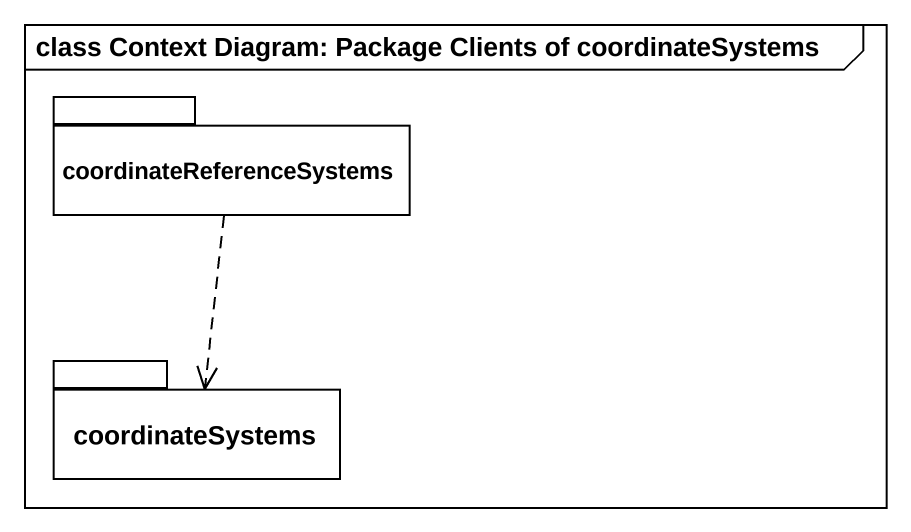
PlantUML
@startuml
mainframe class Context Diagram: Package Clients of coordinateSystems
package coordinateReferenceSystems {
}
package coordinateSystems {
}
coordinateReferenceSystems ..> coordinateSystems
@enduml
